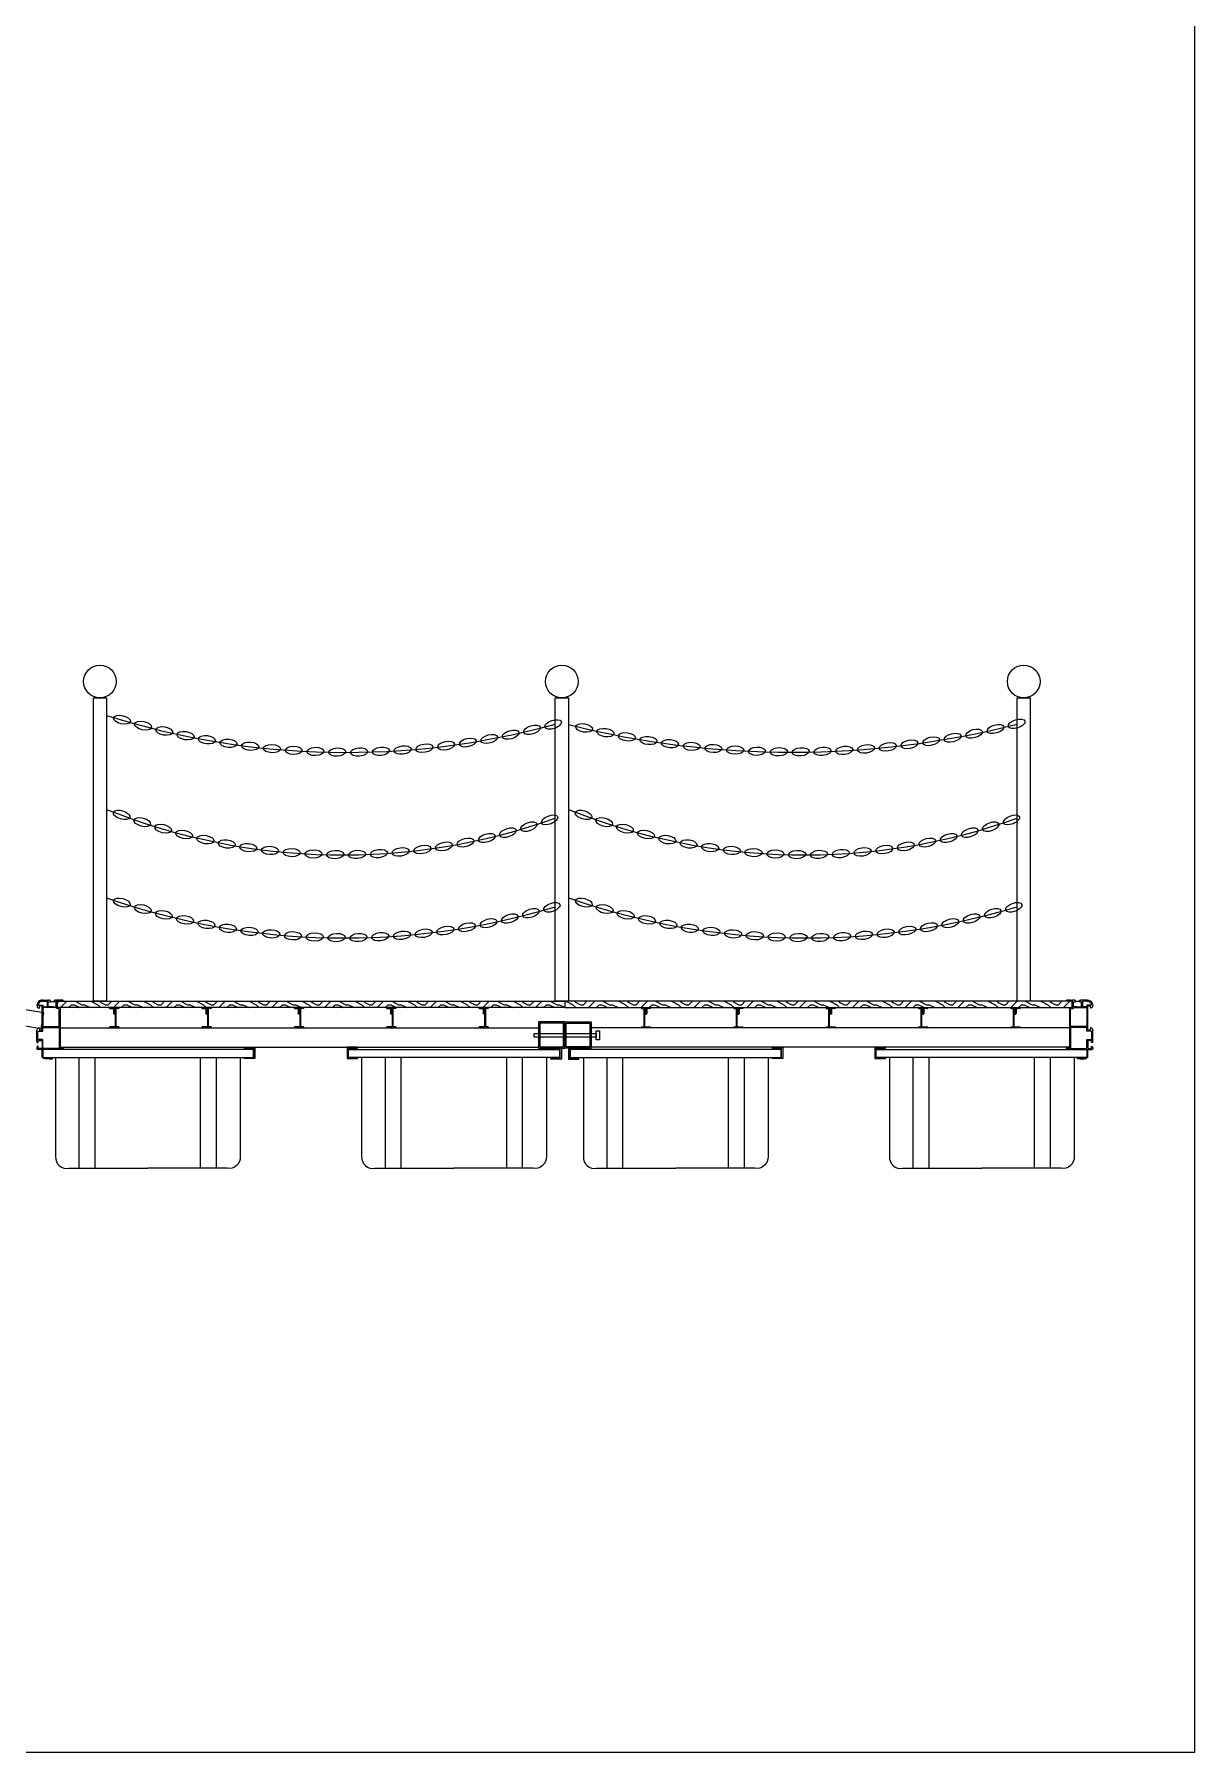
# Model space of a CAD drawing. Extents: x 36536 to 256213, y 18389 to 106449.
# Drawn here: x 240388 to 244784, y 69667 to 76181 of the extents above; entities that cross this region are included whole.
import ezdxf

# ---------------------------------------------------------------- set-up
doc = ezdxf.new("R2010")
doc.units = 0
doc.header["$LTSCALE"] = 1000
doc.header["$MEASUREMENT"] = 0
for name, color, linetype in [('W-PLASTIC_RAILINGS塑木栏杆', 6, 'Continuous'), ('W-STEEL_KEEL钢龙骨', 5, 'Continuous'), ('W-WOOD_FLOOR木地板', 30, 'Continuous')]:
    doc.layers.add(name, color=color, linetype=linetype)
doc.layers.add('结构', color=52, linetype='Continuous', lineweight=18)
doc.layers.add('铝龙骨', color=7, linetype='Continuous', lineweight=9)

# ---------------------------------------------------------------- blocks, each defined once
blk = doc.blocks.new('$matou$00000085')
at = {"color": 0, "lineweight": 5}
for p, q in [((-17.5, 36, 0), (-17.5, 37, 0)), ((-4.3, 33.6, 0), (-4.3, 35, 0)), ((-1.2, 13.2, 0), (-3.5, 13.2, 0))]:
    blk.add_line(p, q, dxfattribs=at)
at = {"color": 0, "lineweight": 0, "ltscale": 0.5}
blk.add_arc((-1.5, 17.2, 0), 4.07, 274.72823, 349.84724, dxfattribs=at)
at = {"layer": '结构', "color": 0, "linetype": 'ByBlock', "lineweight": 0, "ltscale": 0.5}
for p, q in [((-7.2, 38, 0), (-16.5, 38, 0)), ((-16.5, 35, 0), (-8.5, 35, 0)), ((-7.5, -34, 0), (-7.5, 34, 0)), ((-4.7, 33.3, 0), (-4.3, 33.6, 0)), ((-4.3, 33.1, 0), (-4.7, 33.3, 0)), ((-4.7, 31.5, 0), (-4.3, 31.7, 0)), ((-4.3, 31.2, 0), (-4.7, 31.5, 0)), ((-4.3, 31, 0), (-4.7, 30.8, 0)), ((-4.7, 30.8, 0), (-4.3, 30.5, 0)), ((-4.3, 29.2, 0), (-4.7, 29, 0)), ((-4.7, 29, 0), (-4.3, 28.7, 0)), ((-4.3, 27.4, 0), (-4.7, 27.2, 0)), ((-4.7, 27.2, 0), (-4.3, 26.9, 0)), ((-4.3, 25.6, 0), (-4.7, 25.4, 0)), ((-4.7, 25.4, 0), (-4.3, 25.1, 0)), ((-4.3, 23.8, 0), (-4.7, 23.6, 0)), ((-4.7, 23.6, 0), (-4.3, 23.3, 0)), ((-4.3, 22, 0), (-4.7, 21.8, 0)), ((-4.7, 21.8, 0), (-4.3, 21.5, 0)), ((-4.3, 20.2, 0), (-4.7, 20, 0)), ((-4.7, 20, 0), (-4.3, 19.7, 0)), ((-4.5, -34, 0), (-4.5, 12.2, 0)), ((-4.3, 31.7, 0), (-4.3, 33.1, 0)), ((-4.3, 31.3, 0), (-4.3, 31, 0)), ((-4.3, 30.5, 0), (-4.3, 29.2, 0)), ((-4.3, 28.7, 0), (-4.3, 27.4, 0)), ((-4.3, 26.9, 0), (-4.3, 25.6, 0)), ((-4.3, 25.1, 0), (-4.3, 23.8, 0)), ((-4.3, 23.3, 0), (-4.3, 22, 0)), ((-4.3, 21.5, 0), (-4.3, 20.2, 0)), ((-4.3, 19.7, 0), (-4.3, 19.2, 0)), ((-0.7, 33.6, 0), (-0.7, 35, 0)), ((-0.3, 33.3, 0), (-0.7, 33.6, 0)), ((-0.7, 33.1, 0), (-0.3, 33.3, 0)), ((-0.7, 31.7, 0), (-0.7, 33.1, 0)), ((-0.3, 31.5, 0), (-0.7, 31.7, 0)), ((-0.7, 31.2, 0), (-0.3, 31.5, 0)), ((-0.7, 29.9, 0), (-0.7, 31.2, 0)), ((-0.3, 29.7, 0), (-0.7, 29.9, 0)), ((-0.7, 29.4, 0), (-0.3, 29.7, 0)), ((-0.7, 28.1, 0), (-0.7, 29.4, 0)), ((-0.3, 27.9, 0), (-0.7, 28.1, 0)), ((-0.7, 27.6, 0), (-0.3, 27.9, 0)), ((-0.7, 26.3, 0), (-0.7, 27.6, 0)), ((-0.3, 26.1, 0), (-0.7, 26.3, 0)), ((-0.7, 25.8, 0), (-0.3, 26.1, 0)), ((-0.7, 24.5, 0), (-0.7, 25.8, 0)), ((-0.3, 24.3, 0), (-0.7, 24.5, 0)), ((-0.7, 24, 0), (-0.3, 24.3, 0)), ((-0.7, 22.7, 0), (-0.7, 24, 0)), ((-0.3, 22.5, 0), (-0.7, 22.7, 0)), ((-0.7, 22.2, 0), (-0.3, 22.5, 0)), ((-0.7, 22.2, 0), (-0.7, 22.2, 0)), ((-0.7, 21, 0), (-0.7, 22.2, 0)), ((-0.3, 20.7, 0), (-0.7, 21, 0)), ((-0.7, 20.5, 0), (-0.3, 20.7, 0)), ((-0.7, 19.2, 0), (-0.7, 20.5, 0)), ((2.2, 38, 0), (16.5, 38, 0)), ((2.5, 34, 0), (2.5, 16.5, 0)), ((16.5, 35, 0), (3.5, 35, 0)), ((17.5, 37, 0), (17.5, 36, 0)), ((-17.5, -37.5, 0), (-17.5, -35.5, 0)), ((-17, -35, 0), (-8.5, -35, 0)), ((17, -38, 0), (-17, -38, 0)), ((-3.5, -35, 0), (17, -35, 0)), ((17.5, -35.5, 0), (17.5, -37.5, 0))]:
    blk.add_line(p, q, dxfattribs=at)
for centre, radius, start, end in [((-16.5, 37, 0), 1, 90, 180), ((-16.5, 36, 0), 1, 180, 270), ((-8.5, 34, 0), 1, 0, 90), ((-7.2, 35, 0), 3, 0, 90.00167), ((-3.5, 12.2, 0), 1, 90, 180), ((-2.5, 19.2, 0), 1.75, 180, 0), ((2.2, 35, 0), 3, 89.99833, 180), ((3.5, 34, 0), 1, 90, 180), ((16.5, 37, 0), 1, 0, 90), ((16.5, 36, 0), 1, 270, 360), ((-17, -35.5, 0), 0.5, 90, 180), ((-17, -37.5, 0), 0.5, 180, 270), ((-8.5, -34, 0), 1, 270, 0), ((-3.5, -34, 0), 1, 180, 270), ((17, -35.5, 0), 0.5, 0, 90), ((17, -37.5, 0), 0.5, 270, 0)]:
    blk.add_arc(centre, radius, start, end, dxfattribs=at)
blk = doc.blocks.new('*U279')
at = {"layer": '铝龙骨', "yscale": -1, "rotation": 180}
blk.add_blockref('$matou$00000085', (0, 0, 0), dxfattribs=at)
blk = doc.blocks.new('*U280')
at = {"color": 0, "linetype": 'ByBlock', "lineweight": -2, "transparency": 16777216}
for p in [(0, 0), (350, 0), (700, 0), (1050, 0), (1400, 0)]:
    blk.add_blockref('*U279', p, dxfattribs=at)
blk = doc.blocks.new('450fuxiang')
at = {"color": 5, "lineweight": -3}
for p, q in [((-1521474.8, 1202848.6), (-1521474.8, 1203268.6)), ((-1521414.8, 1202848.6), (-1521414.8, 1203268.6)), ((-1521014.8, 1202848.6), (-1521014.8, 1203268.6)), ((-1520954.8, 1202848.6), (-1520954.8, 1203268.6))]:
    blk.add_line(p, q, dxfattribs=at)
at = {"color": 5}
blk.add_lwpolyline([(-1521614.8, 1203298.6), (-1521614.8, 1203268.6), (-1521564.8, 1203268.6), (-1520814.8, 1203268.6), (-1520814.8, 1203268.6), (-1520814.8, 1203298.6)], close=True, dxfattribs=at)
at = {"color": 5, "lineweight": -3}
for points in [[(-1521564.8, 1203268.6), (-1521564.8, 1202893.1, 0.477005), (-1521514.8, 1202848.6), (-1521214.8, 1202848.6)], [(-1520864.8, 1203268.6), (-1520864.8, 1202893.1, -0.477005), (-1520914.8, 1202848.6), (-1521214.8, 1202848.6)]]:
    blk.add_lwpolyline(points, format="xyb", dxfattribs=at)
blk = doc.blocks.new('*U281')
at = {"layer": '铝龙骨', "yscale": -1, "rotation": 180}
blk.add_blockref('$matou$00000085', (0, 0, 0), dxfattribs=at)
blk = doc.blocks.new('*U282')
at = {"color": 0, "linetype": 'ByBlock', "lineweight": -2, "transparency": 16777216}
for p in [(0, 0), (350, 0), (700, 0), (1050, 0), (1400, 0)]:
    blk.add_blockref('*U281', p, dxfattribs=at)
blk = doc.blocks.new('*U291')
blk.add_ellipse((60.9, 2), major_axis=(32.4, 2.7), ratio=0.48401)
blk = doc.blocks.new('*U278')
at = {"color": 0, "linetype": 'ByBlock', "lineweight": -2, "transparency": 16777216}
for p, rotation in [((240661.7, 73599.5), 342.3868018437025), ((240740.9, 73575.6), 343.9696232569075), ((240820.8, 73553.8), 345.5524446701127), ((240901.2, 73534.3), 347.1352660833179), ((242133.6, 73512.9), 10.87758728139156), ((242214.6, 73529.6), 12.46040869459679), ((242295.2, 73548.6), 14.043230107802), ((240982.1, 73517), 348.718087496523), ((241063.5, 73501.9), 350.3009089097276), ((241145.3, 73489.1), 351.8837303229324), ((241227.3, 73478.5), 353.4665517361374), ((241309.7, 73470.3), 355.0493731493422), ((241392.2, 73464.3), 356.6321945625468), ((241474.9, 73460.5), 358.2150159757521), ((241557.7, 73459.1), 359.7978373889584), ((241640.4, 73459.9), 1.380658802161547), ((241723.1, 73463.1), 2.963480215366089), ((241805.7, 73468.5), 4.546301628570874), ((241888.1, 73476.2), 6.129123041775837), ((241970.2, 73486.2), 7.711944454981085), ((242052.1, 73498.4), 9.294765868186326)]:
    blk.add_blockref('*U291', p, dxfattribs=dict(at, rotation=rotation))
blk = doc.blocks.new('*U287')
blk.add_ellipse((60.9, 2), major_axis=(32.4, 2.7), ratio=0.48401)
blk = doc.blocks.new('*U288')
at = {"color": 0, "linetype": 'ByBlock', "lineweight": -2, "transparency": 16777216}
for p, rotation in [((240661.7, 73243), 338.1623771704504), ((240739, 73213.6), 340.1348726219333), ((242283.3, 73183.2), 17.6122862001031), ((240817.4, 73186.8), 342.1073680734158), ((240896.5, 73162.7), 344.0798635248983), ((240976.5, 73141.4), 346.0523589763809), ((242043.2, 73120.4), 11.69479984565498), ((242124, 73138.6), 13.66729529713785), ((242204, 73159.5), 15.63979074862043), ((241057.1, 73122.8), 348.0248544278635), ((241138.4, 73107.1), 349.9973498793462), ((241220.1, 73094.1), 351.9698453308288), ((241302.3, 73083.9), 353.9423407823116), ((241384.7, 73076.6), 355.9148362337945), ((241467.3, 73072.2), 357.8873316852772), ((241550.1, 73070.5), 359.8598271367605), ((241632.8, 73071.8), 1.832322588241886), ((241715.5, 73075.8), 3.804818039724329), ((241797.9, 73082.7), 5.777313491206952), ((241880.1, 73092.5), 7.749808942689576), ((241961.9, 73105.1), 9.722304394172221)]:
    blk.add_blockref('*U287', p, dxfattribs=dict(at, rotation=rotation))
blk = doc.blocks.new('*U289')
blk.add_ellipse((60.9, 2), major_axis=(32.4, 2.7), ratio=0.48401)
blk = doc.blocks.new('*U290')
at = {"color": 0, "linetype": 'ByBlock', "lineweight": -2, "transparency": 16777216}
for p, rotation in [((240661.7, 72907.8), 340.8325963447396), ((240740.3, 72881.8), 342.559895919299), ((242291.1, 72853.9), 15.37858783592879), ((240819.6, 72858.2), 344.2871954938582), ((240899.6, 72837), 346.0144950684179), ((240980.2, 72818.2), 347.7417946429775), ((242049, 72799), 10.19668911225048), ((242130.3, 72814.9), 11.92398868680983), ((242211, 72833.2), 13.65128826136942), ((241061.3, 72801.9), 349.4690942175368), ((241142.9, 72788), 351.1963937920964), ((241224.9, 72776.6), 352.9236933666562), ((241307.1, 72767.6), 354.6509929412158), ((241389.6, 72761.1), 356.3782925157752), ((241472.3, 72757.1), 358.1055920903347), ((241555.1, 72755.7), 359.8328916648965), ((241637.8, 72756.7), 1.560191239453163), ((241720.5, 72760.2), 3.287490814012628), ((241803, 72766.2), 5.014790388571994), ((241885.4, 72774.6), 6.742089963131553), ((241967.4, 72785.6), 8.469389537690923)]:
    blk.add_blockref('*U289', p, dxfattribs=dict(at, rotation=rotation))
blk = doc.blocks.new('asdasdasfdf')
at = {"color": 3, "lineweight": -3}
for p, q in [((210810, 35777.8), (210810.3, 35778.2)), ((210811.4, 35778.2), (210811.7, 35777.8)), ((210812, 35777.8), (210812.3, 35778.2)), ((210814, 35777.8), (210814.3, 35778.2)), ((210814.4, 35778.3), (210819.6, 35778.3)), ((210814.4, 35778.3), (210816.3, 35778.3)), ((210825.1, 35775.8), (210825.1, 35771.5)), ((210839.1, 35771.5), (210839.1, 35775.8)), ((210844.7, 35778.3), (210849.8, 35778.3)), ((210858.3, 35777.8), (210858, 35778.2)), ((210860.3, 35777.8), (210860, 35778.2)), ((210860.9, 35778.2), (210860.6, 35777.8)), ((210862.3, 35777.8), (210862, 35778.2)), ((210865, 35778.3), (210867.4, 35778.3)), ((210793.5, 35711.1), (210793.5, 35754.2)), ((210799, 35753.2), (210811.5, 35753.2)), ((210861.7, 35748.7), (210861.7, 35711.1)), ((210774.4, 35645.6), (210774.4, 35664.4)), ((210861.7, 35644.4), (210861.7, 35595.1))]:
    blk.add_line(p, q, dxfattribs=at)
at = {"color": 0}
blk.add_line((210825.1, 35773.6), (210839.1, 35773.6), dxfattribs=at)
at = {"color": 3, "lineweight": -3}
for points in [[(210794.5, 35778.3, 0.414214), (210774.4, 35758.2), (210774.4, 35756.6)], [(210794.5, 35774.3), (210794.5, 35774.3), (210810.5, 35774.3, -0.414214), (210813.5, 35771.3), (210813.5, 35755.2, -0.414518), (210811.5, 35753.2)], [(210799.2, 35778.3, -0.198912), (210799.3, 35778.2), (210799.6, 35777.8)], [(210799.9, 35777.8), (210800.2, 35778.2, -0.198912), (210800.4, 35778.3), (210801.2, 35778.3, -0.198912), (210801.3, 35778.2), (210801.6, 35777.8)], [(210801.9, 35777.8), (210802.2, 35778.2, -0.198912), (210802.4, 35778.3), (210803.2, 35778.3, -0.198912), (210803.4, 35778.2), (210803.7, 35777.8)], [(210803.9, 35777.8), (210804.2, 35778.2, -0.198912), (210804.4, 35778.3), (210805.2, 35778.3, -0.198912), (210805.4, 35778.2), (210805.7, 35777.8)], [(210805.9, 35777.8), (210806.3, 35778.2, -0.198912), (210806.4, 35778.3), (210807.2, 35778.3, -0.198912), (210807.4, 35778.2), (210807.7, 35777.8)], [(210808, 35777.8), (210808.3, 35778.2, -0.198912), (210808.4, 35778.3), (210809.2, 35778.3, -0.198912), (210809.4, 35778.2), (210809.7, 35777.8)], [(210810.3, 35778.2, -0.198912), (210810.4, 35778.3), (210811.2, 35778.3)], [(210812.4, 35778.3), (210813.3, 35778.3, -0.198912), (210813.4, 35778.2), (210813.7, 35777.8)], [(210831.5, 35753.2), (210818.1, 35753.2, -0.414214), (210817, 35754.2), (210817, 35770.3, -0.414214), (210818.1, 35771.3), (210824.9, 35771.3)], [(210832.7, 35753.2), (210846.2, 35753.2, 0.414214), (210847.2, 35754.2), (210847.2, 35770.3, 0.414214), (210846.2, 35771.3), (210839.3, 35771.3)], [(210850.2, 35777.8), (210849.9, 35778.2, 0.198912), (210849.8, 35778.3), (210848, 35778.3)], [(210852.2, 35777.8), (210851.9, 35778.2, 0.198912), (210851.8, 35778.3), (210851, 35778.3, 0.198912), (210850.8, 35778.2), (210850.5, 35777.8)], [(210861.7, 35748.7, 0.414214), (210860.7, 35749.7), (210851.7, 35749.7, -0.414214), (210850.7, 35750.7), (210850.7, 35774.3, -0.414214), (210851.7, 35775.3)], [(210874.8, 35775.8), (210874.8, 35775.5, -0.414214), (210874.6, 35775.3), (210851.7, 35775.3)], [(210854.2, 35777.8), (210853.9, 35778.2, 0.198912), (210853.8, 35778.3), (210853, 35778.3, 0.198912), (210852.8, 35778.2), (210852.5, 35777.8)], [(210856.3, 35777.8), (210856, 35778.2, 0.198912), (210855.8, 35778.3), (210855, 35778.3, 0.198912), (210854.8, 35778.2), (210854.5, 35777.8)], [(210857.8, 35778.3), (210857, 35778.3, 0.198912), (210856.8, 35778.2), (210856.5, 35777.8)], [(210859.8, 35778.3), (210859, 35778.3, 0.198912), (210858.8, 35778.2), (210858.5, 35777.8)], [(210861.8, 35778.3), (210861, 35778.3, 0.198912), (210860.9, 35778.2)], [(210864.3, 35777.8), (210864, 35778.2, 0.198912), (210863.8, 35778.3), (210863, 35778.3, 0.198912), (210862.9, 35778.2), (210862.6, 35777.8)], [(210865, 35778.3, 0.198912), (210864.9, 35778.2), (210864.6, 35777.8)], [(210778.4, 35759.3), (210778.4, 35759.3), (210795, 35759.3, -0.414214), (210797, 35757.3), (210797, 35755.2, 0.413909), (210799, 35753.2)], [(210781, 35673.9, -0.403535), (210782.2, 35673.1), (210783.5, 35665.7, 0.362489), (210784.5, 35664.8), (210791.4, 35664.8, 0.414214), (210793.5, 35666.9), (210793.5, 35709.9)], [(210791.4, 35756.2), (210784.5, 35756.2, 0.362489), (210783.5, 35755.4), (210782.2, 35748)], [(210793.5, 35711.1, 0.198912), (210793.5, 35711), (210793.8, 35710.7, -0.414214), (210793.8, 35710.4), (210793.5, 35710.1, 0.198912), (210793.5, 35709.9)], [(210832.7, 35753.2, 0.198912), (210832.5, 35753.1), (210832.2, 35752.8, -0.414214), (210832, 35752.8), (210831.7, 35753.1, 0.198912), (210831.5, 35753.2)], [(210861.7, 35711), (210861.4, 35710.7, 0.414214), (210861.4, 35710.4), (210861.7, 35710.1, -0.198912), (210861.7, 35709.9), (210861.7, 35709.9), (210861.7, 35645.6)], [(210774.4, 35645.6, 0.198912), (210774.4, 35645.5), (210774.7, 35645.2, -0.414214), (210774.7, 35644.9), (210774.4, 35644.6, 0.198912), (210774.4, 35644.4)], [(210861.7, 35673.1), (210861.7, 35595.1, 2.414214), (210862.2, 35594.6), (210873.8, 35594.6, -0.414214), (210874.8, 35593.6), (210874.8, 35592.6, -0.414214), (210873.8, 35591.6)], [(210861.7, 35645.5), (210861.4, 35645.2, 0.414214), (210861.4, 35644.9), (210861.7, 35644.6)], [(210774.4, 35619.7, 0.414214), (210776.9, 35617.2), (210778.2, 35617.2, 0.414214), (210778.4, 35617.4)], [(210774.4, 35597.6), (210774.4, 35593.6, 0.414214), (210776.4, 35591.6)], [(210805.5, 35555.4, -0.414214), (210793.4, 35567.5), (210793.4, 35589.6, 0.414214), (210791.4, 35591.6), (210776.4, 35591.6)], [(210778.4, 35602.9, 0.414214), (210778.2, 35603.1), (210776.9, 35603.1)], [(210778.4, 35617.4), (210778.4, 35624.2, -0.414214), (210779.4, 35625.2), (210792.4, 35625.2, -0.414214), (210793.4, 35624.2), (210793.4, 35610.7, 0.198912), (210793.5, 35610.6), (210793.8, 35610.3, -0.414214), (210793.8, 35610), (210793.5, 35609.7, 0.198912), (210793.4, 35609.6), (210793.4, 35596.1, -0.414214), (210792.4, 35595.1), (210779.4, 35595.1, -0.414214), (210778.4, 35596.1), (210778.4, 35602.9)], [(210873.8, 35591.6), (210798.5, 35591.6, 0.414214), (210796.5, 35589.6), (210796.5, 35567.5, 0.414214), (210805.5, 35558.4)], [(210822.1, 35555.5), (210822.4, 35555.8, -0.414214), (210822.7, 35555.8), (210823, 35555.5, 0.198912), (210823.1, 35555.4), (210831.6, 35555.4, 0.414214), (210832.6, 35556.4), (210832.6, 35557.4, 0.414214), (210831.6, 35558.4), (210805.5, 35558.4)], [(210822.1, 35555.5, -0.198912), (210822, 35555.4), (210805.5, 35555.4)]]:
    blk.add_lwpolyline(points, format="xyb", dxfattribs=at)
for points in [[(210794.5, 35778.3), (210799.2, 35778.3), (210796.8, 35778.3)], [(210774.4, 35619.7), (210774.4, 35630.1), (210774.4, 35644.4)]]:
    blk.add_lwpolyline(points, dxfattribs=at)
for points in [[(210850.2, 35746.2, -0.356394), (210847.2, 35748.6, 0.356394), (210845.3, 35750.2), (210800, 35750.2, 0.414214), (210797, 35747.2), (210797, 35679.9, 0.414214), (210799, 35677.9), (210855.2, 35677.9, 0.414214), (210858.2, 35680.9), (210858.2, 35743.2, 0.414214), (210855.2, 35746.2)], [(210858.2, 35598.1, -0.414214), (210855.2, 35595.1), (210800, 35595.1, -0.414214), (210797, 35598.1), (210797, 35625.7, 0.414214), (210794, 35628.7), (210780.9, 35628.7, -0.414214), (210777.9, 35631.7), (210777.9, 35657.3, -0.414214), (210780.9, 35660.3), (210794, 35660.3, 0.414214), (210797, 35663.3), (210797, 35672.9, -0.414214), (210799, 35674.9), (210855.2, 35674.9, -0.414214), (210858.2, 35671.9)]]:
    blk.add_lwpolyline(points, format="xyb", close=True, dxfattribs=at)
for centre, radius, start, end in [((210794.4, 35758.3), 16, 89.81657, 176.44721), ((210799.8, 35777.9), 0.201, 225, 315), ((210801.8, 35777.9), 0.201, 225, 315), ((210803.8, 35777.9), 0.201, 225, 315), ((210805.8, 35777.9), 0.201, 225, 315), ((210807.8, 35777.9), 0.201, 225, 315), ((210809.8, 35777.9), 0.201, 225, 315), ((210811.2, 35778.1), 0.201, 45, 90), ((210811.8, 35777.9), 0.201, 225, 315), ((210812.4, 35778.1), 0.201, 90, 135), ((210813.8, 35777.9), 0.201, 225, 315), ((210814.4, 35778.1), 0.201, 90, 135), ((210819.9, 35771.7), 6.62, 38.30466, 92.80743), ((210824.9, 35771.5), 0.201, 270, 0.27411), ((210844.3, 35771.7), 6.62, 87.19257, 141.69534), ((210839.3, 35771.5), 0.201, 180, 270), ((210850.4, 35777.9), 0.201, 225, 315), ((210852.4, 35777.9), 0.201, 225, 315), ((210854.4, 35777.9), 0.201, 225, 315), ((210856.4, 35777.9), 0.201, 225, 315), ((210857.8, 35778.1), 0.201, 45, 90), ((210858.4, 35777.9), 0.201, 225, 315), ((210859.8, 35778.1), 0.201, 45, 90), ((210860.4, 35777.9), 0.201, 225, 315), ((210861.8, 35778.1), 0.201, 45, 90), ((210862.4, 35777.9), 0.201, 225, 315), ((210864.4, 35777.9), 0.201, 225, 315), ((210866.8, 35764.5), 13.8, 54.83943, 92.38149), ((210784.3, 35756.6), 9.88, 179.70936, 251.9861), ((210781.2, 35748.2), 1, 270, 349.7), ((210791.4, 35754.2), 2.01, 0, 90), ((210861.5, 35711.1), 0.201, 315, 0), ((210784.5, 35664.4), 10.1, 110.04221, 179.70548), ((210861.5, 35645.6), 0.201, 315, 0), ((210861.5, 35644.4), 0.201, 360, 45), ((210781, 35597.9), 6.62, 128.30466, 182.80743)]:
    blk.add_arc(centre, radius, start, end, dxfattribs=at)
blk = doc.blocks.new('连接')
at = {"layer": 'W-STEEL_KEEL钢龙骨'}
blk.add_lwpolyline([(503898.8, 498604.5), (503898.8, 498534.5), (503958.8, 498534.5), (503958.8, 498604.5)], dxfattribs=at)
blk.add_circle((503928.8, 498604.5), 5, dxfattribs=at)
blk.add_arc((503928.8, 498604.5), 30, 0, 180, dxfattribs=at)
blk = doc.blocks.new('*U285')
blk.add_ellipse((60.9, 2), major_axis=(32.4, 2.7), ratio=0.48401)
blk = doc.blocks.new('*U286')
at = {"color": 0, "linetype": 'ByBlock', "lineweight": -2, "transparency": 16777216}
for p, rotation in [((242411.7, 73565), 345.8366380346332), ((242492.2, 73545.7), 347.2051172902687), ((242573.1, 73528.3), 348.5735965459039), ((243889.2, 73517.3), 10.46926463607441), ((243970.4, 73533.4), 11.83774389171014), ((244051.2, 73551.3), 13.20622314734562), ((242654.4, 73512.9), 349.9420758015393), ((242736.1, 73499.4), 351.3105550571751), ((242818, 73487.9), 352.679034312811), ((242900.2, 73478.3), 354.0475135684471), ((242982.6, 73470.7), 355.4159928240825), ((243065.2, 73465.1), 356.7844720797183), ((243147.9, 73461.5), 358.1529513353541), ((243230.6, 73459.8), 359.5214305909909), ((243313.4, 73460.1), 0.8899098466249721), ((243396.1, 73462.4), 2.25838910226087), ((243478.8, 73466.6), 3.62686835789621), ((243561.3, 73472.8), 4.995347613532092), ((243643.6, 73481), 6.363826869167786), ((243725.8, 73491.2), 7.732306124803526), ((243807.6, 73503.3), 9.100785380438921)]:
    blk.add_blockref('*U285', p, dxfattribs=dict(at, rotation=rotation))
blk = doc.blocks.new('*U292')
blk.add_ellipse((60.9, 2), major_axis=(32.4, 2.7), ratio=0.48401)
blk = doc.blocks.new('*U293')
at = {"color": 0, "linetype": 'ByBlock', "lineweight": -2, "transparency": 16777216}
for p, rotation in [((242411.7, 73243), 338.1623771704505), ((242489, 73213.6), 340.1348726219331), ((244033.3, 73183.2), 17.61228620010482), ((242567.4, 73186.8), 342.1073680734161), ((242646.5, 73162.7), 344.0798635248989), ((242726.5, 73141.4), 346.0523589763817), ((243793.2, 73120.4), 11.6947998456573), ((243874, 73138.6), 13.66729529713994), ((243954, 73159.5), 15.6397907486222), ((242807.1, 73122.8), 348.0248544278643), ((242888.4, 73107.1), 349.997349879347), ((242970.1, 73094.1), 351.9698453308298), ((243052.3, 73083.9), 353.9423407823124), ((243134.7, 73076.6), 355.9148362337953), ((243217.3, 73072.2), 357.8873316852782), ((243300.1, 73070.5), 359.8598271367631), ((243382.8, 73071.8), 1.832322588243278), ((243465.5, 73075.8), 3.804818039725863), ((243547.9, 73082.7), 5.77731349120866), ((243630.1, 73092.5), 7.749808942691462), ((243711.9, 73105.1), 9.722304394174483)]:
    blk.add_blockref('*U292', p, dxfattribs=dict(at, rotation=rotation))
blk = doc.blocks.new('*U283')
blk.add_ellipse((60.9, 2), major_axis=(32.4, 2.7), ratio=0.48401)
blk = doc.blocks.new('*U284')
at = {"color": 0, "linetype": 'ByBlock', "lineweight": -2, "transparency": 16777216}
for p, rotation in [((242411.7, 72907.8), 340.8325963447396), ((242490.3, 72881.8), 342.5598959192985), ((244041.1, 72853.9), 15.3785878359231), ((242569.6, 72858.2), 344.2871954938574), ((242649.6, 72837), 346.0144950684166), ((242730.2, 72818.2), 347.741794642976), ((243799, 72799), 10.19668911224584), ((243880.3, 72814.9), 11.923988686805), ((243961, 72833.2), 13.65128826136394), ((242811.3, 72801.9), 349.4690942175354), ((242892.9, 72788), 351.1963937920945), ((242974.9, 72776.6), 352.9236933666534), ((243057.1, 72767.6), 354.6509929412124), ((243139.6, 72761.1), 356.3782925157717), ((243222.3, 72757.1), 358.1055920903313), ((243305.1, 72755.7), 359.8328916648899), ((243387.8, 72756.7), 1.560191239449659), ((243470.5, 72760.2), 3.287490814008967), ((243553, 72766.2), 5.014790388568137), ((243635.4, 72774.6), 6.742089963127489), ((243717.4, 72785.6), 8.469389537686647)]:
    blk.add_blockref('*U283', p, dxfattribs=dict(at, rotation=rotation))

msp = doc.modelspace()

# ---------------------------------------------------------------- hatches: boundary and pattern name
at = {"layer": 'W-WOOD_FLOOR木地板'}
h = msp.add_hatch(dxfattribs=at)
h.set_pattern_fill('木纹01', color=256, scale=50)
h.set_pattern_definition([(360, (-108741.64, 247352.29), (200, 200), [10, -190]), (360, (-108881.64, 247372.29), (200, 200), [20, -180]), (360, (-108751.64, 247382.29), (200, 200), [10, -190]), (360, (-108871.64, 247402.29), (200, 200), [10, -190]), (360, (-108751.64, 247412.29), (200, 200), [10, -190]), (360, (-108861.64, 247422.29), (200, 200), [10, -190]), (360, (-108751.64, 247432.29), (200, 200), [10, -190]), (360, (-108861.64, 247452.29), (200, 200), [10, -110, 10, -70]), (360, (-108861.64, 247472.29), (200, 200), [20, -100, 10, -70]), (360, (-108871.64, 247502.29), (200, 200), [10, -30, 10, -80, 10, -60]), (360, (-108881.64, 247522.29), (200, 200), [10, -40, 20, -130]), (360, (-108751.64, 247532.29), (200, 200), [10, -190]), (360, (-108881.64, 247542.29), (200, 200), [10, -50, 10, -130]), (45, (-108901.64, 247352.29), (5e-14, 200), [28.2842, -254.55851]), (45, (-108731.64, 247352.29), (5e-14, 200), [56.56854, -226.27417]), (45, (-108731.64, 247452.29), (5e-14, 200), [14.142, -268.70071]), (45, (-108901.64, 247472.29), (5e-14, 200), [42.4264, -240.41631]), (45, (-108731.64, 247472.29), (5e-14, 200), [70.71068, -212.13203]), (45, (-108731.64, 247502.29), (5e-14, 200), [42.4264, -240.41631]), (315, (-108771.64, 247522.29), (200, -9e-14), [14.142, -268.70071]), (315, (-108841.64, 247362.29), (200, -9e-14), [28.2842, -254.55851]), (315, (-108831.64, 247442.29), (200, -9e-14), [28.2842, -254.55851]), (315, (-108771.64, 247402.29), (200, -9e-14), [28.2842, -254.55851]), (315, (-108781.64, 247482.29), (200, -9e-14), [28.2842, -254.55851]), (315, (-108771.64, 247502.29), (200, -9e-14), [42.4264, -240.41631]), (315, (-108821.64, 247382.29), (200, -9e-14), [42.4264, -240.41631]), (315, (-108791.64, 247392.29), (200, -9e-14), [42.4264, -240.41631]), (315, (-108821.64, 247462.29), (200, -9e-14), [42.4264, -240.41631]), (315, (-108801.64, 247472.29), (200, -9e-14), [42.4264, -240.41631]), (26.56505, (-108891.64, 247392.29), (200, 8e-08), [22.36068, -424.85292]), (26.56505, (-108741.64, 247382.29), (200, 8e-08), [89.44272, -357.77088]), (26.56505, (-108741.64, 247412.29), (200, 8e-08), [89.44272, -357.77088]), (26.56505, (-108741.64, 247432.29), (200, 8e-08), [89.4428, -134, 44.722, -179.048795]), (26.56505, (-108721.64, 247462.29), (200, 8e-08), [22.36068, -424.85292]), (26.56505, (-108901.64, 247532.29), (200, 8e-08), [22.36068, -424.85292]), (26.56505, (-108741.64, 247532.29), (200, 8e-08), [44.72136, -402.49224]), (333.43495, (-108791.64, 247352.29), (200, -8e-08), [44.72136, -402.49224]), (333.43495, (-108861.64, 247402.29), (200, -8e-08), [44.72136, -402.49224]), (333.43495, (-108861.64, 247372.29), (200, -8e-08), [22.36068, -424.85224]), (333.43495, (-108851.64, 247422.29), (200, -8e-08), [67.08204, -380.13156]), (333.43495, (-108811.64, 247422.29), (200, -8e-08), [44.72136, -402.49224]), (333.43495, (-108791.64, 247432.29), (200, -8e-08), [44.72136, -402.49224]), (333.43495, (-108851.64, 247452.29), (200, -8e-08), [22.36068, -424.85224]), (333.43495, (-108841.64, 247472.29), (200, -8e-08), [22.36068, -424.85224]), (333.43495, (-108761.64, 247512.29), (200, -8e-08), [22.36068, -424.85224]), (333.43495, (-108771.64, 247442.29), (200, -8e-08), [22.36068, -424.85224]), (333.43495, (-108861.64, 247502.29), (200, -8e-08), [67.08204, -380.13156]), (333.43495, (-108871.64, 247522.29), (200, -8e-08), [44.72136, -402.49224]), (333.43495, (-108761.64, 247462.29), (200, -8e-08), [22.36, -201.24, 22.36, -201.253595]), (333.43495, (-108821.64, 247502.29), (200, -8e-08), [44.72136, -402.49224]), (333.43495, (-108811.64, 247522.29), (200, -8e-08), [44.72136, -402.49224]), (333.43495, (-108871.64, 247542.29), (200, -8e-08), [44.72136, -402.49224]), (333.43495, (-108811.64, 247542.29), (200, -8e-08), [44.72136, -402.49224])])
h.paths.add_polyline_path([(240475.499, 72515.553), (240475.499, 72491.553), (242398.246, 72491.553), (242398.246, 72515.553)])
h = msp.add_hatch(dxfattribs=at)
h.set_pattern_fill('木纹01', color=256, scale=50)
h.set_pattern_definition([(360, (-108741.64, 247352.29), (200, 200), [10, -190]), (360, (-108881.64, 247372.29), (200, 200), [20, -180]), (360, (-108751.64, 247382.29), (200, 200), [10, -190]), (360, (-108871.64, 247402.29), (200, 200), [10, -190]), (360, (-108751.64, 247412.29), (200, 200), [10, -190]), (360, (-108861.64, 247422.29), (200, 200), [10, -190]), (360, (-108751.64, 247432.29), (200, 200), [10, -190]), (360, (-108861.64, 247452.29), (200, 200), [10, -110, 10, -70]), (360, (-108861.64, 247472.29), (200, 200), [20, -100, 10, -70]), (360, (-108871.64, 247502.29), (200, 200), [10, -30, 10, -80, 10, -60]), (360, (-108881.64, 247522.29), (200, 200), [10, -40, 20, -130]), (360, (-108751.64, 247532.29), (200, 200), [10, -190]), (360, (-108881.64, 247542.29), (200, 200), [10, -50, 10, -130]), (45, (-108901.64, 247352.29), (5e-14, 200), [28.2842, -254.55851]), (45, (-108731.64, 247352.29), (5e-14, 200), [56.56854, -226.27417]), (45, (-108731.64, 247452.29), (5e-14, 200), [14.142, -268.70071]), (45, (-108901.64, 247472.29), (5e-14, 200), [42.4264, -240.41631]), (45, (-108731.64, 247472.29), (5e-14, 200), [70.71068, -212.13203]), (45, (-108731.64, 247502.29), (5e-14, 200), [42.4264, -240.41631]), (315, (-108771.64, 247522.29), (200, -9e-14), [14.142, -268.70071]), (315, (-108841.64, 247362.29), (200, -9e-14), [28.2842, -254.55851]), (315, (-108831.64, 247442.29), (200, -9e-14), [28.2842, -254.55851]), (315, (-108771.64, 247402.29), (200, -9e-14), [28.2842, -254.55851]), (315, (-108781.64, 247482.29), (200, -9e-14), [28.2842, -254.55851]), (315, (-108771.64, 247502.29), (200, -9e-14), [42.4264, -240.41631]), (315, (-108821.64, 247382.29), (200, -9e-14), [42.4264, -240.41631]), (315, (-108791.64, 247392.29), (200, -9e-14), [42.4264, -240.41631]), (315, (-108821.64, 247462.29), (200, -9e-14), [42.4264, -240.41631]), (315, (-108801.64, 247472.29), (200, -9e-14), [42.4264, -240.41631]), (26.56505, (-108891.64, 247392.29), (200, 8e-08), [22.36068, -424.85292]), (26.56505, (-108741.64, 247382.29), (200, 8e-08), [89.44272, -357.77088]), (26.56505, (-108741.64, 247412.29), (200, 8e-08), [89.44272, -357.77088]), (26.56505, (-108741.64, 247432.29), (200, 8e-08), [89.4428, -134, 44.722, -179.048795]), (26.56505, (-108721.64, 247462.29), (200, 8e-08), [22.36068, -424.85292]), (26.56505, (-108901.64, 247532.29), (200, 8e-08), [22.36068, -424.85292]), (26.56505, (-108741.64, 247532.29), (200, 8e-08), [44.72136, -402.49224]), (333.43495, (-108791.64, 247352.29), (200, -8e-08), [44.72136, -402.49224]), (333.43495, (-108861.64, 247402.29), (200, -8e-08), [44.72136, -402.49224]), (333.43495, (-108861.64, 247372.29), (200, -8e-08), [22.36068, -424.85224]), (333.43495, (-108851.64, 247422.29), (200, -8e-08), [67.08204, -380.13156]), (333.43495, (-108811.64, 247422.29), (200, -8e-08), [44.72136, -402.49224]), (333.43495, (-108791.64, 247432.29), (200, -8e-08), [44.72136, -402.49224]), (333.43495, (-108851.64, 247452.29), (200, -8e-08), [22.36068, -424.85224]), (333.43495, (-108841.64, 247472.29), (200, -8e-08), [22.36068, -424.85224]), (333.43495, (-108761.64, 247512.29), (200, -8e-08), [22.36068, -424.85224]), (333.43495, (-108771.64, 247442.29), (200, -8e-08), [22.36068, -424.85224]), (333.43495, (-108861.64, 247502.29), (200, -8e-08), [67.08204, -380.13156]), (333.43495, (-108871.64, 247522.29), (200, -8e-08), [44.72136, -402.49224]), (333.43495, (-108761.64, 247462.29), (200, -8e-08), [22.36, -201.24, 22.36, -201.253595]), (333.43495, (-108821.64, 247502.29), (200, -8e-08), [44.72136, -402.49224]), (333.43495, (-108811.64, 247522.29), (200, -8e-08), [44.72136, -402.49224]), (333.43495, (-108871.64, 247542.29), (200, -8e-08), [44.72136, -402.49224]), (333.43495, (-108811.64, 247542.29), (200, -8e-08), [44.72136, -402.49224])])
h.paths.add_polyline_path([(244320.993, 72515.553), (244320.993, 72491.553), (242398.246, 72491.553), (242398.246, 72515.553)])

# ---------------------------------------------------------------- linework, layer by layer
at = {"color": 3, "lineweight": -3}
for p, q in [((240462.999, 72513.339), (240462.999, 72517.656)), ((240468.521, 72520.166), (240473.653, 72520.166)), ((240482.128, 72519.642), (240481.827, 72520.107)), ((240484.136, 72519.642), (240483.834, 72520.107)), ((240484.721, 72520.107), (240484.42, 72519.642)), ((240486.144, 72519.642), (240485.842, 72520.107)), ((240488.879, 72520.166), (240491.254, 72520.166)), ((244307.614, 72520.166), (244305.238, 72520.166)), ((244310.349, 72519.642), (244310.65, 72520.107)), ((244311.771, 72520.107), (244312.073, 72519.642)), ((244312.356, 72519.642), (244312.658, 72520.107)), ((244314.364, 72519.642), (244314.666, 72520.107)), ((244327.971, 72520.166), (244322.839, 72520.166)), ((244333.493, 72513.339), (244333.493, 72517.656)), ((240485.588, 72490.549), (240485.588, 72452.985)), ((244310.904, 72490.549), (244310.904, 72452.985)), ((240485.588, 72386.307), (240485.588, 72336.947)), ((244310.904, 72386.307), (244310.904, 72336.947))]:
    msp.add_line(p, q, dxfattribs=at)
at = {"color": 1, "lineweight": -3}
for p, q in [((240485.588, 72414.947), (242298.244, 72414.947)), ((244310.904, 72414.947), (242498.244, 72414.947)), ((240485.588, 72341.439), (242298.244, 72341.439)), ((244310.904, 72341.439), (242498.244, 72341.439))]:
    msp.add_line(p, q, dxfattribs=at)
for points in [[(211646.243, 103703.395), (244784.33, 103703.395), (244784.33, 69667.453), (211646.243, 69667.453)], [(242298.244, 72338.287), (242398.244, 72338.287), (242398.244, 72438.287), (242298.244, 72438.287)], [(242303.244, 72343.287), (242393.244, 72343.287), (242393.244, 72433.287), (242303.244, 72433.287)], [(242498.244, 72338.287), (242398.244, 72338.287), (242398.244, 72438.287), (242498.244, 72438.287)], [(242493.244, 72343.287), (242403.244, 72343.287), (242403.244, 72433.287), (242493.244, 72433.287)], [(242281.606, 72393.695), (242516.651, 72393.695), (242516.651, 72379.371), (242281.606, 72379.371)], [(242516.651, 72404.009), (242529.836, 72404.009), (242529.836, 72370.204), (242516.651, 72370.204)]]:
    msp.add_lwpolyline(points, close=True)
for points in [[(240661.712, 73599.522, 0.14486849), (242361.712, 73566.073, 1.17010557)], [(242411.712, 73564.99, 0.12455525), (244111.712, 73566.073, 1.17010557)], [(240661.712, 73243.033, 0.18272657), (242361.712, 73209.584, 1.17010557)], [(242411.712, 73243.033, 0.18272657), (244111.712, 73209.584, 1.17010557)], [(240661.712, 72907.833, 0.15874425), (242361.712, 72874.385, 1.17010557)], [(242411.712, 72907.833, 0.15874425), (244111.712, 72874.385, 1.17010557)]]:
    msp.add_lwpolyline(points, format="xyb")
at = {"color": 3, "lineweight": -3}
for points in [[(240456.557, 72495.067), (240470.027, 72495.067, 0.41421356), (240471.031, 72496.071), (240471.031, 72512.134, 0.41421356), (240470.027, 72513.138), (240463.2, 72513.138)], [(240474.096, 72519.642), (240473.795, 72520.107, 0.19891236), (240473.653, 72520.166), (240471.821, 72520.166)], [(240476.104, 72519.642), (240475.803, 72520.107, 0.19891236), (240475.661, 72520.166), (240474.823, 72520.166, 0.19891236), (240474.681, 72520.107), (240474.38, 72519.642)], [(240485.588, 72490.549, 0.41421356), (240484.584, 72491.553), (240475.548, 72491.553, -0.41421356), (240474.545, 72492.557), (240474.545, 72516.15, -0.41421356), (240475.548, 72517.154)], [(240498.639, 72517.656), (240498.639, 72517.355, -0.41421356), (240498.438, 72517.154), (240475.548, 72517.154)], [(240478.112, 72519.642), (240477.811, 72520.107, 0.19891236), (240477.669, 72520.166), (240476.831, 72520.166, 0.19891236), (240476.689, 72520.107), (240476.388, 72519.642)], [(240480.12, 72519.642), (240479.819, 72520.107, 0.19891236), (240479.677, 72520.166), (240478.839, 72520.166, 0.19891236), (240478.697, 72520.107), (240478.396, 72519.642)], [(240481.685, 72520.166), (240480.847, 72520.166, 0.19891236), (240480.705, 72520.107), (240480.404, 72519.642)], [(240483.692, 72520.166), (240482.855, 72520.166, 0.19891236), (240482.713, 72520.107), (240482.412, 72519.642)], [(240485.7, 72520.166), (240484.863, 72520.166, 0.19891236), (240484.721, 72520.107)], [(240488.151, 72519.642), (240487.85, 72520.107, 0.19891236), (240487.708, 72520.166), (240486.871, 72520.166, 0.19891236), (240486.729, 72520.107), (240486.427, 72519.642)], [(240488.879, 72520.166, 0.19891236), (240488.737, 72520.107), (240488.435, 72519.642)], [(244297.853, 72517.656), (244297.853, 72517.355, 0.41421356), (244298.054, 72517.154), (244320.944, 72517.154)], [(244307.614, 72520.166, -0.19891236), (244307.756, 72520.107), (244308.057, 72519.642)], [(244308.341, 72519.642), (244308.642, 72520.107, -0.19891236), (244308.784, 72520.166), (244309.622, 72520.166, -0.19891236), (244309.763, 72520.107), (244310.065, 72519.642)], [(244310.792, 72520.166), (244311.629, 72520.166, -0.19891236), (244311.771, 72520.107)], [(244310.904, 72490.549, -0.41421356), (244311.908, 72491.553), (244320.944, 72491.553, 0.41421356), (244321.948, 72492.557), (244321.948, 72516.15, 0.41421356), (244320.944, 72517.154)], [(244312.8, 72520.166), (244313.637, 72520.166, -0.19891236), (244313.779, 72520.107), (244314.08, 72519.642)], [(244314.808, 72520.166), (244315.645, 72520.166, -0.19891236), (244315.787, 72520.107), (244316.088, 72519.642)], [(244316.372, 72519.642), (244316.673, 72520.107, -0.19891236), (244316.815, 72520.166), (244317.653, 72520.166, -0.19891236), (244317.795, 72520.107), (244318.096, 72519.642)], [(244318.38, 72519.642), (244318.681, 72520.107, -0.19891236), (244318.823, 72520.166), (244319.661, 72520.166, -0.19891236), (244319.803, 72520.107), (244320.104, 72519.642)], [(244320.388, 72519.642), (244320.689, 72520.107, -0.19891236), (244320.831, 72520.166), (244321.669, 72520.166, -0.19891236), (244321.811, 72520.107), (244322.112, 72519.642)], [(244322.396, 72519.642), (244322.697, 72520.107, -0.19891236), (244322.839, 72520.166), (244324.671, 72520.166)], [(244339.935, 72495.067), (244326.465, 72495.067, -0.41421356), (244325.461, 72496.071), (244325.461, 72512.134, -0.41421356), (244326.465, 72513.138), (244333.292, 72513.138)], [(240456.557, 72495.067, 0.19891237), (240456.415, 72495.008), (240456.114, 72494.707, -0.41421356), (240455.83, 72494.707), (240455.529, 72495.008, 0.19891237), (240455.387, 72495.067)], [(240485.529, 72452.843), (240485.228, 72452.542, 0.41421356), (240485.228, 72452.258), (240485.529, 72451.957, -0.19891237), (240485.588, 72451.815), (240485.588, 72451.815), (240485.588, 72387.478)], [(244310.963, 72452.843), (244311.264, 72452.542, -0.41421356), (244311.264, 72452.258), (244310.963, 72451.957, 0.19891237), (244310.904, 72451.815), (244310.904, 72451.815), (244310.904, 72387.478)], [(244339.935, 72495.067, -0.19891237), (244340.077, 72495.008), (244340.378, 72494.707, 0.41421356), (244340.662, 72494.707), (244340.964, 72495.008, -0.19891237), (244341.106, 72495.067)], [(240485.588, 72414.947), (240485.588, 72336.947, 2.41421356), (240486.09, 72336.445), (240497.635, 72336.445, -0.41421356), (240498.639, 72335.441), (240498.639, 72334.437, -0.41421356), (240497.635, 72333.433)], [(240485.529, 72387.336), (240485.228, 72387.035, 0.41421356), (240485.228, 72386.751), (240485.529, 72386.449)], [(244310.904, 72414.947), (244310.904, 72336.947, -2.41421356), (244310.402, 72336.445), (244298.857, 72336.445, 0.41421356), (244297.853, 72335.441), (244297.853, 72334.437, 0.41421356), (244298.857, 72333.433)], [(244310.963, 72387.336), (244311.264, 72387.035, -0.41421356), (244311.264, 72386.751), (244310.963, 72386.449)], [(240497.635, 72333.433), (240422.336, 72333.433, 0.41421356), (240420.328, 72331.425), (240420.328, 72309.339, 0.41421356), (240429.363, 72300.303)], [(244298.857, 72333.433), (244374.157, 72333.433, -0.41421356), (244376.164, 72331.425), (244376.164, 72309.339, -0.41421356), (244367.129, 72300.303)], [(240445.985, 72297.35), (240446.286, 72297.652, -0.41421356), (240446.57, 72297.652), (240446.871, 72297.35, 0.19891237), (240447.013, 72297.292), (240455.466, 72297.292, 0.41421356), (240456.47, 72298.296), (240456.47, 72299.299, 0.41421356), (240455.466, 72300.303), (240429.363, 72300.303)], [(244350.507, 72297.35), (244350.206, 72297.652, 0.41421356), (244349.922, 72297.652), (244349.621, 72297.35, -0.19891237), (244349.479, 72297.292), (244341.026, 72297.292, -0.41421356), (244340.022, 72298.296), (244340.022, 72299.299, -0.41421356), (244341.026, 72300.303), (244367.129, 72300.303)]]:
    msp.add_lwpolyline(points, format="xyb", dxfattribs=at)
for points in [[(240474.043, 72488.04, -0.35639396), (240471.092, 72490.449, 0.35639396), (240469.124, 72492.055), (240423.846, 72492.055, 0.41421356), (240420.834, 72489.044), (240420.834, 72421.78, 0.41421356), (240422.842, 72419.772), (240479.062, 72419.772, 0.41421356), (240482.074, 72422.784), (240482.074, 72485.028, 0.41421356), (240479.062, 72488.04)], [(244322.45, 72488.04, 0.35639396), (244325.401, 72490.449, -0.35639396), (244327.368, 72492.055), (244372.647, 72492.055, -0.41421356), (244375.658, 72489.044), (244375.658, 72421.78, -0.41421356), (244373.651, 72419.772), (244317.43, 72419.772, -0.41421356), (244314.418, 72422.784), (244314.418, 72485.028, -0.41421356), (244317.43, 72488.04)], [(240482.074, 72339.959, -0.41421356), (240479.062, 72336.947), (240423.842, 72336.947, -0.41421356), (240420.83, 72339.959), (240420.83, 72367.567, 0.41421356), (240417.818, 72370.579), (240404.771, 72370.579, -0.41421356), (240401.759, 72373.591), (240401.759, 72399.19, -0.41421356), (240404.771, 72402.202), (240417.822, 72402.202, 0.41421356), (240420.834, 72405.214), (240420.834, 72414.752, -0.41421356), (240422.842, 72416.76), (240479.062, 72416.76, -0.41421356), (240482.074, 72413.748)], [(244314.418, 72339.959, 0.41421356), (244317.43, 72336.947), (244372.651, 72336.947, 0.41421356), (244375.662, 72339.959), (244375.662, 72367.567, -0.41421356), (244378.674, 72370.579), (244391.721, 72370.579, 0.41421356), (244394.733, 72373.591), (244394.733, 72399.19, 0.41421356), (244391.721, 72402.202), (244378.67, 72402.202, -0.41421356), (244375.658, 72405.214), (244375.658, 72414.752, 0.41421356), (244373.651, 72416.76), (244317.43, 72416.76, 0.41421356), (244314.418, 72413.748)]]:
    msp.add_lwpolyline(points, format="xyb", close=True, dxfattribs=at)
at = {"color": 4}
for points in [[(241223.567, 72341.439), (241223.567, 72298.439), (241183.567, 72298.439), (241183.567, 72302.439), (241219.567, 72302.439), (241219.567, 72337.439), (241183.567, 72337.439), (241183.567, 72341.439)], [(241572.925, 72341.439), (241572.925, 72298.439), (241612.925, 72298.439), (241612.925, 72302.439), (241576.925, 72302.439), (241576.925, 72337.439), (241612.925, 72337.439), (241612.925, 72341.439)], [(242384.948, 72339.507), (242384.948, 72296.507), (242344.948, 72296.507), (242344.948, 72300.507), (242380.948, 72300.507), (242380.948, 72335.507), (242344.948, 72335.507), (242344.948, 72339.507)], [(242411.544, 72339.507), (242411.544, 72296.507), (242451.544, 72296.507), (242451.544, 72300.507), (242415.544, 72300.507), (242415.544, 72335.507), (242451.544, 72335.507), (242451.544, 72339.507)], [(243223.567, 72341.439), (243223.567, 72298.439), (243183.567, 72298.439), (243183.567, 72302.439), (243219.567, 72302.439), (243219.567, 72337.439), (243183.567, 72337.439), (243183.567, 72341.439)], [(243572.925, 72341.439), (243572.925, 72298.439), (243612.925, 72298.439), (243612.925, 72302.439), (243576.925, 72302.439), (243576.925, 72337.439), (243612.925, 72337.439), (243612.925, 72341.439)]]:
    msp.add_lwpolyline(points, close=True, dxfattribs=at)
at = {"color": 6}
for centre in [(240636.712, 73728.072), (242386.712, 73728.072), (244136.712, 73728.072)]:
    msp.add_circle(centre, 61.922, dxfattribs=at)
at = {"color": 3, "lineweight": -3}
for centre, radius, start, end in [((240468.197, 72513.551), 6.623, 87.1925723, 141.6953372), ((240463.2, 72513.339), 0.201, 180, 270), ((240474.238, 72519.784), 0.201, 225.0000001, 314.9999999), ((240476.246, 72519.784), 0.201, 225.0000001, 314.9999999), ((240478.254, 72519.784), 0.201, 225.0000001, 314.9999999), ((240480.262, 72519.784), 0.201, 225.0000001, 314.9999999), ((240481.685, 72519.965), 0.201, 45.0000018, 90.0000001), ((240482.27, 72519.784), 0.201, 225.0000001, 314.9999999), ((240483.692, 72519.965), 0.201, 45.0000018, 90.0000001), ((240484.278, 72519.784), 0.201, 225.0000001, 314.9999999), ((240485.7, 72519.965), 0.201, 45.0000018, 90.0000001), ((240486.285, 72519.784), 0.201, 225.0000001, 314.9999999), ((240488.293, 72519.784), 0.201, 225.0000001, 314.9999999), ((240490.68, 72506.356), 13.821, 54.8394288, 92.3814906), ((244305.812, 72506.356), 13.821, 87.6185094, 125.1605712), ((244308.199, 72519.784), 0.201, 225.0000001, 314.9999999), ((244310.207, 72519.784), 0.201, 225.0000001, 314.9999999), ((244310.792, 72519.965), 0.201, 89.9999999, 134.9999982), ((244312.215, 72519.784), 0.201, 225.0000001, 314.9999999), ((244312.8, 72519.965), 0.201, 89.9999999, 134.9999982), ((244314.222, 72519.784), 0.201, 225.0000001, 314.9999999), ((244314.808, 72519.965), 0.201, 89.9999999, 134.9999982), ((244316.23, 72519.784), 0.201, 225.0000001, 314.9999999), ((244318.238, 72519.784), 0.201, 225.0000001, 314.9999999), ((244320.246, 72519.784), 0.201, 225.0000001, 314.9999999), ((244322.254, 72519.784), 0.201, 225.0000001, 314.9999999), ((244328.296, 72513.551), 6.623, 38.3046628, 92.8074277), ((244333.292, 72513.339), 0.201, 270, 360), ((240485.387, 72452.985), 0.201, 315, 0), ((244311.105, 72452.985), 0.201, 180, 225), ((240485.387, 72387.478), 0.201, 315, 0), ((240485.387, 72386.307), 0.201, 360, 45), ((244311.105, 72387.478), 0.201, 180, 225), ((244311.105, 72386.307), 0.201, 135, 180)]:
    msp.add_arc(centre, radius, start, end, dxfattribs=at)
at = {"layer": 'W-PLASTIC_RAILINGS塑木栏杆'}
for points in [[(240611.712, 73666.15), (240661.712, 73666.15), (240661.712, 72516.15), (240611.712, 72516.15)], [(242361.712, 73666.15), (242411.712, 73666.15), (242411.712, 72516.15), (242361.712, 72516.15)], [(244111.712, 73666.15), (244161.712, 73666.15), (244161.712, 72516.15), (244111.712, 72516.15)]]:
    msp.add_lwpolyline(points, close=True, dxfattribs=at)
at = {"layer": 'W-WOOD_FLOOR木地板'}
for points in [[(240475.499, 72515.553), (242398.246, 72515.553), (242398.246, 72491.553), (240475.499, 72491.553)], [(244320.993, 72515.553), (242398.246, 72515.553), (242398.246, 72491.553), (244320.993, 72491.553)]]:
    msp.add_lwpolyline(points, close=True, dxfattribs=at)

# ---------------------------------------------------------------- block references
for name, p in [('*U278', (0, 0)), ('*U286', (0, 0)), ('*U288', (0, 0)), ('*U293', (0, 0)), ('*U290', (0, 0)), ('*U284', (0, 0)), ('asdasdasfdf', (29623.867, 36741.871)), ('*U280', (240690.746, 72453.257))]:
    msp.add_blockref(name, p)
at = {"xscale": -1}
for name, p in [('asdasdasfdf', (455172.626, 36741.871)), ('*U282', (244105.746, 72453.257))]:
    msp.add_blockref(name, p, dxfattribs=at)
at = {"color": 0}
for p in [(1762033.177, -1130966.116), (1764033.177, -1130966.116)]:
    msp.add_blockref('450fuxiang', p, dxfattribs=at)
at = {"color": 0, "xscale": -1}
for p in [(-1279236.685, -1130966.116), (-1277236.685, -1130966.116)]:
    msp.add_blockref('450fuxiang', p, dxfattribs=at)
at = {"layer": 'W-STEEL_KEEL钢龙骨', "rotation": 80.94799059238852}
msp.add_blockref('连接', (653461.396, -503644.983), dxfattribs=at)

doc.saveas('drawing.dxf')
